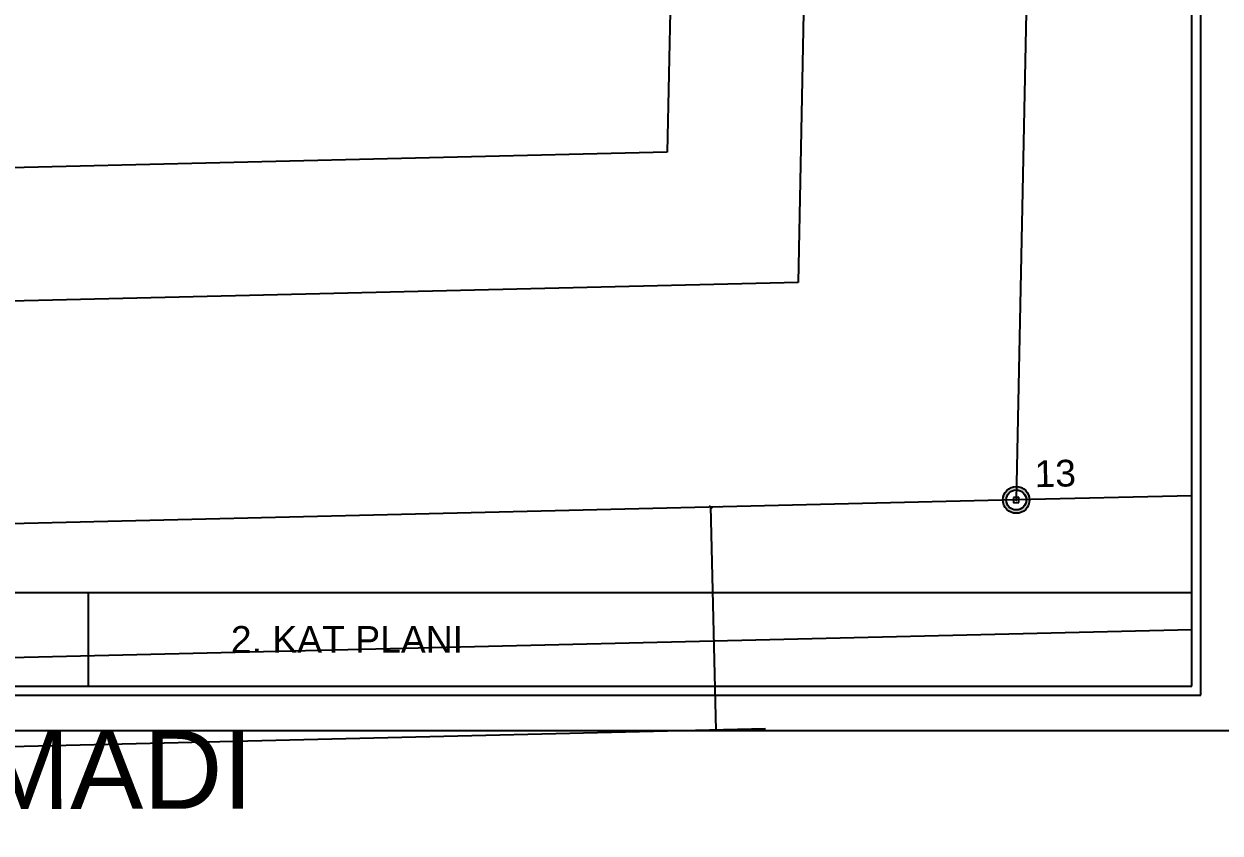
# Model space of a CAD drawing. Header units: millimetres. Extents: x 43168.9 to 43194.6, y -25545.1 to -25543.4.
# Drawn here: x 43176.631 to 43177.169, y -25545.016 to -25544.652 of the extents above; entities that cross this region are included whole.
import ezdxf
from ezdxf.enums import TextEntityAlignment as Align

# ---------------------------------------------------------------- set-up
doc = ezdxf.new("R2010")
doc.units = ezdxf.units.MM
doc.header["$LTSCALE"] = 200
doc.linetypes.add('DASHDOT', pattern=[1, 0.5, -0.25, 0, -0.25])
for name, color, linetype in [('arsasiniri_sgh', 10, 'Continuous'), ('gor-2_sgh', 161, 'Continuous'), ('olcu-uyg_sgh', 193, 'Continuous'), ('pafta_sgh', 11, 'Continuous'), ('sembol_sgh', 8, 'Continuous'), ('yapi-yaklasma_sgh', 41, 'DASHDOT')]:
    doc.layers.add(name, color=color, linetype=linetype)
doc.styles.add('1-200', font='arial.ttf', dxfattribs={"height": 60})
doc.styles.add('antet', font='arial.ttf')
doc.styles.add('ARIAL', font='arial.ttf')

msp = doc.modelspace()

# ---------------------------------------------------------------- hatches: boundary and pattern name
h = msp.add_hatch(color=256)
edge = h.paths.add_edge_path()
edge.add_arc((43177.07697, -25544.86636), 0.006, 0, 360)
edge = h.paths.add_edge_path(flags=16)
edge.add_arc((43177.07697, -25544.86636), 0.0045, 0, 360)

# ---------------------------------------------------------------- linework, layer by layer
at = {"color": 0, "linetype": 'ByBlock', "lineweight": -2}
for p, q in [((43177.07814, -25544.86513), (43177.07574, -25544.86519)), ((43177.07574, -25544.86519), (43177.07579, -25544.86759)), ((43177.0774, -25544.86677), (43177.07653, -25544.86595)), ((43177.07738, -25544.86593), (43177.07655, -25544.86679)), ((43177.07819, -25544.86753), (43177.07814, -25544.86513)), ((43176.94044, -25544.87021), (43176.93921, -25544.86904)), ((43177.07579, -25544.86759), (43177.07819, -25544.86753))]:
    msp.add_line(p, q, dxfattribs=at)
at = {"color": 0, "linetype": 'Continuous', "lineweight": -2}
for radius in [0.006, 0.0045]:
    msp.add_circle((43177.07697, -25544.86636), radius, dxfattribs=at)
at = {"layer": 'arsasiniri_sgh', "color": 14}
for p, q in [((43177.08855, -25544.29934), (43177.07697, -25544.86636)), ((43177.07697, -25544.86636), (43176.084, -25544.89)), ((43177.15588, -25544.86447), (43177.07697, -25544.86636))]:
    msp.add_line(p, q, dxfattribs=at)
at = {"layer": 'gor-2_sgh'}
msp.add_line((43176.06613, -25544.95044), (43177.15588, -25544.9245), dxfattribs=at)
at = {"layer": 'olcu-uyg_sgh'}
for p, q in [((43176.94382, -25544.86953), (43176.93882, -25544.86965)), ((43176.94221, -25544.96985), (43176.93982, -25544.86937))]:
    msp.add_line(p, q, dxfattribs=at)
at = {"layer": 'pafta_sgh'}
for p, q in [((43177.15988, -25544.954), (43177.15988, -25543.526)), ((43177.15588, -25544.95), (43177.15588, -25543.53)), ((43176.01588, -25544.908), (43177.15588, -25544.908)), ((43176.66006, -25544.908), (43176.66006, -25544.95)), ((43176.01588, -25544.95), (43177.15588, -25544.95)), ((43176.01188, -25544.954), (43177.15988, -25544.954)), ((43175.99588, -25544.97), (43177.17588, -25544.97))]:
    msp.add_line(p, q, dxfattribs=at)
at = {"layer": 'yapi-yaklasma_sgh'}
for p, q in [((43176.92858, -25544.29613), (43176.92013, -25544.71005)), ((43176.92858, -25544.29613), (43176.92013, -25544.71005)), ((43176.98857, -25544.29733), (43176.97894, -25544.76867)), ((43176.98857, -25544.29733), (43176.97894, -25544.76867)), ((43176.92013, -25544.71005), (43176.244, -25544.72615)), ((43176.92013, -25544.71005), (43176.244, -25544.72615)), ((43176.97894, -25544.76867), (43176.184, -25544.78759)), ((43176.97894, -25544.76867), (43176.184, -25544.78759))]:
    msp.add_line(p, q, dxfattribs=at)
at = {"layer": 'yapi-yaklasma_sgh', "color": 40}
msp.add_line((43176.28957, -25544.98513), (43176.96437, -25544.96907), dxfattribs=at)

# ---------------------------------------------------------------- texts
at = {"style": 'ARIAL'}
msp.add_attdef('ÇİZİMADI', text='ÇİZİM ADI', height=0.03528, rotation=0.009, dxfattribs=at).set_placement((43176.51778, -25544.98752), align=Align.MIDDLE_LEFT)
at = {"layer": 'pafta_sgh', "style": 'antet'}
msp.add_text('2. KAT PLANI', height=0.012, dxfattribs=at).set_placement((43176.7241, -25544.93502))
at = {"layer": 'sembol_sgh', "color": 1, "ltscale": 50, "style": '1-200'}
msp.add_text('13', height=0.012, rotation=1.3638, dxfattribs=at).set_placement((43177.0853, -25544.86066))

doc.saveas('drawing.dxf')
